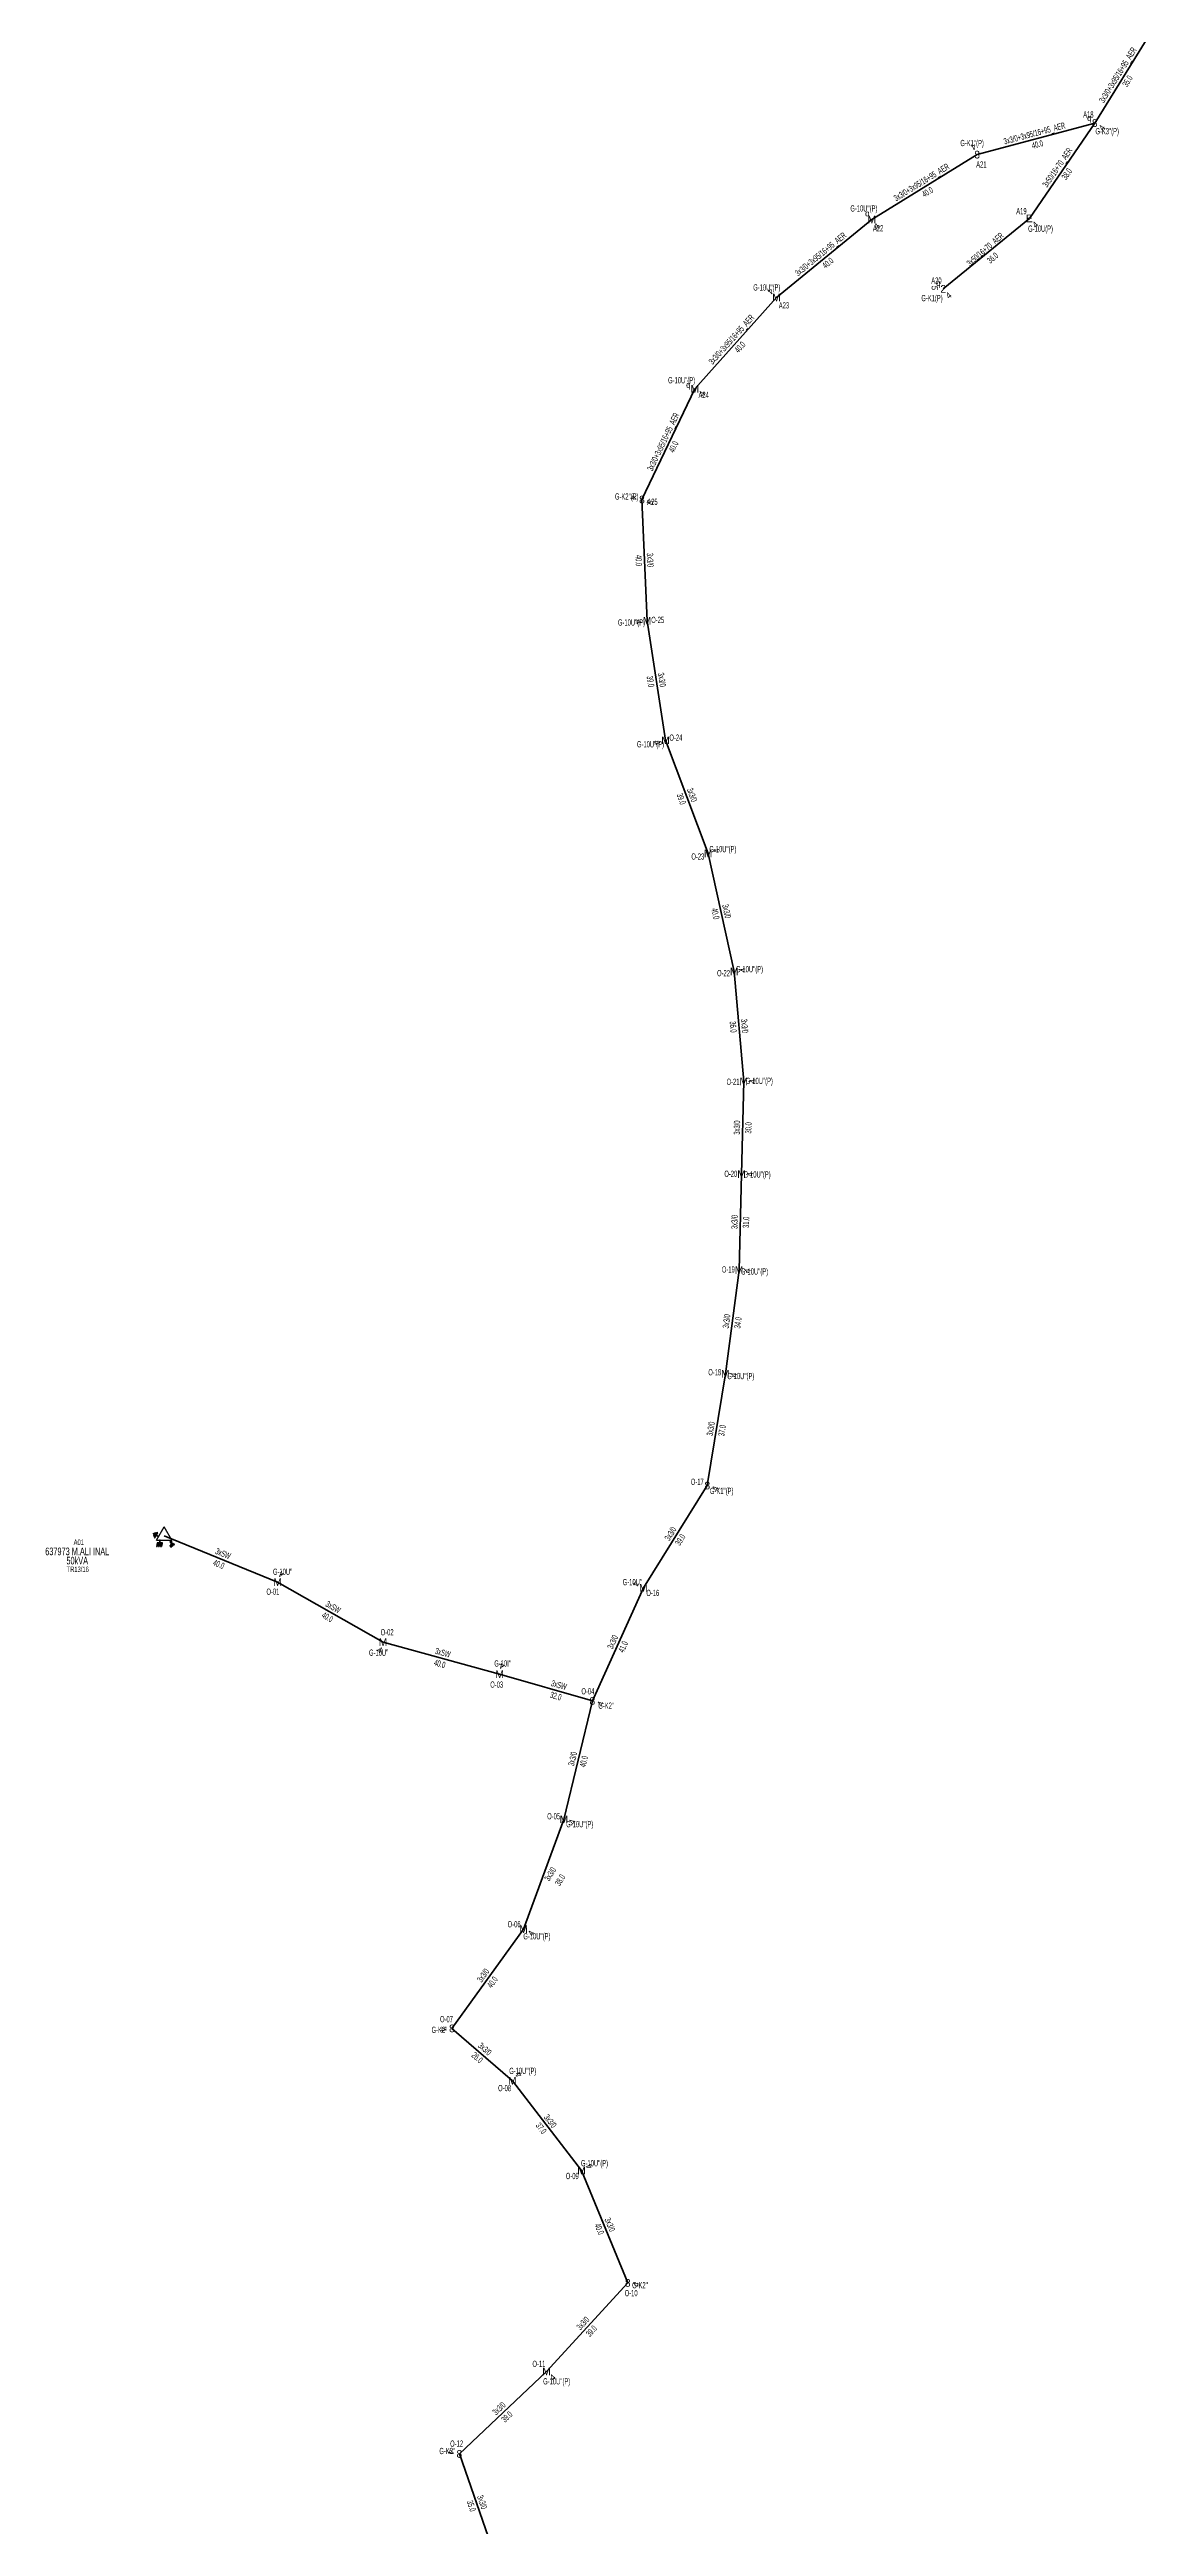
# Model space of a CAD drawing. Header units: millimetres. Extents: x 367507 to 373457, y 4068694 to 4074327.
# Drawn here: x 370738 to 371097, y 4072620 to 4073430 of the extents above; entities that cross this region are included whole.
import ezdxf
from ezdxf.enums import TextEntityAlignment as Align

# ---------------------------------------------------------------- set-up
doc = ezdxf.new("R2010")
doc.units = ezdxf.units.MM
for name, color, linetype, lineweight in [('DIREK_AG_YENI', 108, 'Continuous', 25), ('DIREK_OG_YENI', 10, 'Continuous', 25), ('HAT_AG_HAVAI_YENI', 3, 'Continuous', 50), ('HAT_OG_HAVAI_YENI', 1, 'Continuous', 70), ('TRAFO_MEVCUT', 5, 'Continuous', 30), ('TRAFO_TADILAT_BYSK', 5, 'Continuous', 30)]:
    doc.layers.add(name, color=color, linetype=linetype, lineweight=lineweight)
doc.styles.add('Direk', font='B_CAD')
doc.styles.get("Standard").update_dxf_attribs({"font": 'Arial'})

# ---------------------------------------------------------------- blocks, each defined once
blk = doc.blocks.new('MEV_DIREK')
h = blk.add_hatch(color=32)
h.paths.add_polyline_path([(-2.14, 0.97), (-2.35, 1.09), (-3.31, -0.55), (-3.09, -0.67), (-2.67, 0.06), (-1.89, -0.39), (-1.79, -0.22), (-2.56, 0.23)])
h.paths.add_polyline_path([(-3.46, -0.17), (-3.33, -0.25), (-2.61, 0.99), (-2.74, 1.06)])
h.paths.add_polyline_path([(-3.54, 0.29), (-3.41, 0.22), (-3.05, 0.82), (-3.18, 0.9)])
h.paths.add_polyline_path([(-3.58, 0.81), (-3.66, 0.68), (-3.53, 0.61), (-3.45, 0.74)])
h.paths.add_polyline_path([(-1.51, -2.34), (-2.26, -2.33), (-2.52, -3.47), (-2.42, -3.47), (-2.21, -2.53), (-1.91, -2.54), (-2.12, -3.47), (-2.02, -3.47), (-1.81, -2.54), (-1.51, -2.54), (-1.72, -3.47), (-1.62, -3.48), (-1.41, -2.54), (-1.11, -2.54), (-1.32, -3.48), (-1.22, -3.48), (-1.01, -2.54), (-0.71, -2.55), (-0.92, -3.48), (-0.82, -3.48), (-0.56, -2.35), (-1.31, -2.34), (-1.31, -1.44), (-1.51, -1.44)])
at = {"layer": 'TRAFO_MEVCUT'}
for points in [[(2.35, -1.57), (2.12, -1.92), (2.08, -1.44), (1.94, -1.44), (2.01, -2.32), (2.25, -1.96), (2.31, -2.67), (2.1, -2.67), (2.39, -2.87), (2.4, -2.86), (2.64, -2.49), (2.45, -2.63)], [(2.35, -1.57), (2.12, -1.92), (2.08, -1.44), (1.94, -1.44), (2.01, -2.32), (2.25, -1.96), (2.31, -2.67), (2.1, -2.67), (2.39, -2.87), (1.98, -3.19), (2.2, -3.79), (2.26, -3.74), (2.08, -3.26), (2.26, -3.13), (2.44, -3.6), (2.49, -3.56), (2.32, -3.08), (2.49, -2.94), (2.67, -3.42), (2.73, -3.38), (2.55, -2.9), (2.73, -2.76), (2.91, -3.24), (2.97, -3.2), (2.79, -2.72), (2.97, -2.58), (3.15, -3.06), (3.21, -3.01), (2.98, -2.42), (2.4, -2.86), (2.64, -2.49), (2.45, -2.63)], [(2.97, -2.58), (3.15, -3.06), (3.21, -3.01), (2.98, -2.42), (2.4, -2.86), (2.64, -2.49), (2.45, -2.63), (2.35, -1.57), (2.12, -1.92), (2.08, -1.44), (1.94, -1.44), (2.01, -2.32), (2.25, -1.96), (2.31, -2.67), (2.1, -2.67), (2.39, -2.87), (1.98, -3.19), (2.2, -3.79), (2.26, -3.74), (2.08, -3.26), (2.26, -3.13), (2.44, -3.6), (2.49, -3.56), (2.32, -3.08), (2.49, -2.94), (2.67, -3.42), (2.73, -3.38), (2.55, -2.9), (2.73, -2.76), (2.91, -3.24), (2.97, -3.2), (2.79, -2.72)]]:
    blk.add_hatch(color=32, dxfattribs=at).paths.add_polyline_path(points)
at = {"layer": 'TRAFO_MEVCUT', "linetype": 'Continuous'}
for p, q in [((-2.5, -1.44), (0, 2.89)), ((2.5, -1.44), (0, 2.89)), ((-2.5, -1.44), (2.5, -1.44))]:
    blk.add_line(p, q, dxfattribs=at)
at = {"layer": 'TRAFO_MEVCUT', "color": 32, "flags": 128}
blk.add_lwpolyline([(1.94, -1.44), (2.08, -1.44), (2.12, -1.92), (2.35, -1.57), (2.45, -2.63), (2.64, -2.49), (2.4, -2.86), (2.98, -2.42), (3.21, -3.01), (3.15, -3.06), (2.97, -2.58), (2.79, -2.72), (2.97, -3.2), (2.91, -3.24), (2.73, -2.76), (2.55, -2.9), (2.73, -3.38), (2.67, -3.42), (2.49, -2.94), (2.32, -3.08), (2.49, -3.56), (2.44, -3.6), (2.26, -3.13), (2.08, -3.26), (2.26, -3.74), (2.2, -3.79), (1.98, -3.19), (2.39, -2.87), (2.1, -2.67), (2.31, -2.67), (2.25, -1.96), (2.01, -2.32), (1.94, -1.44)], dxfattribs=at)
at = {"layer": 'TRAFO_TADILAT_BYSK', "color": 32, "flags": 128}
for points in [[(-3.53, 0.61), (-3.45, 0.74), (-3.58, 0.81), (-3.66, 0.68), (-3.53, 0.61)], [(-3.41, 0.22), (-3.05, 0.82), (-3.18, 0.9), (-3.54, 0.29), (-3.41, 0.22)], [(-3.33, -0.25), (-2.61, 0.99), (-2.74, 1.06), (-3.46, -0.17), (-3.33, -0.25)], [(-1.79, -0.22), (-2.56, 0.23), (-2.14, 0.97), (-2.35, 1.09), (-3.31, -0.55), (-3.09, -0.67), (-2.67, 0.06), (-1.89, -0.39), (-1.79, -0.22)], [(-1.31, -1.44), (-1.51, -1.44), (-1.51, -2.34), (-2.26, -2.33), (-2.52, -3.47), (-2.42, -3.47), (-2.21, -2.53), (-1.91, -2.54), (-2.12, -3.47), (-2.02, -3.47), (-1.81, -2.54), (-1.51, -2.54), (-1.72, -3.47), (-1.62, -3.48), (-1.41, -2.54), (-1.11, -2.54), (-1.32, -3.48), (-1.22, -3.48), (-1.01, -2.54), (-0.71, -2.55), (-0.92, -3.48), (-0.82, -3.48), (-0.56, -2.35), (-1.31, -2.34), (-1.31, -1.44)]]:
    blk.add_lwpolyline(points, dxfattribs=at)

msp = doc.modelspace()

# ---------------------------------------------------------------- linework, layer by layer
at = {"layer": 'HAT_AG_HAVAI_YENI'}
for p, q in [((371078.906, 4073405.916), (371057.535057, 4073374.776332)), ((371057.535057, 4073374.776332), (371029.416, 4073351.736))]:
    msp.add_line(p, q, dxfattribs=at)
at = {"layer": 'HAT_OG_HAVAI_YENI'}
for p, q in [((371078.906, 4073405.916), (371097.082, 4073435.337)), ((371040.482, 4073395.603), (371078.906, 4073405.916)), ((371006.094, 4073374.393), (371040.482, 4073395.603)), ((370974.976, 4073348.875), (371006.094, 4073374.393)), ((370948.27, 4073319.012), (370974.976, 4073348.875)), ((370931.025, 4073282.86), (370948.27, 4073319.012)), ((370932.682239, 4073243.197079), (370931.025, 4073282.86)), ((370938.705, 4073204.181), (370932.682239, 4073243.197079)), ((370952.616, 4073167.215), (370938.705, 4073204.181)), ((370961.124, 4073128.638), (370952.616, 4073167.215)), ((370964.261, 4073092.715), (370961.124, 4073128.638)), ((370964.261, 4073092.715), (370963.537747, 4073062.435069)), ((370962.722, 4073030.994), (370963.537747, 4073062.435069)), ((370958.259, 4072997.158), (370962.722, 4073030.994)), ((370952.37, 4072960.634), (370958.259, 4072997.158)), ((370931.479, 4072927.175), (370952.37, 4072960.634)), ((370812.033, 4072929.089), (370775, 4072944.22)), ((370846.458, 4072909.458), (370812.033, 4072929.089)), ((370914.829, 4072890.235), (370931.479, 4072927.175)), ((370884.538, 4072898.944), (370846.458, 4072909.458)), ((370914.829, 4072890.235), (370884.538, 4072898.944)), ((370905.531, 4072851.535), (370914.829, 4072890.235)), ((370892.368, 4072815.625), (370905.531, 4072851.535)), ((370868.958, 4072783.211), (370892.368, 4072815.625)), ((370888.703, 4072766.114), (370868.958, 4072783.211)), ((370911.294, 4072736.722), (370888.703, 4072766.114)), ((370926.374, 4072700.023), (370911.294, 4072736.722)), ((370899.859, 4072671.125), (370926.374, 4072700.023)), ((370871.39375, 4072644.131461), (370899.859, 4072671.125)), ((370882.784, 4072611.434), (370871.39375, 4072644.131461))]:
    msp.add_line(p, q, dxfattribs=at)

# ---------------------------------------------------------------- block references
at = {"layer": 'TRAFO_MEVCUT', "linetype": 'ByBlock'}
msp.add_blockref('MEV_DIREK', (370775, 4072944.22), dxfattribs=at)

# ---------------------------------------------------------------- texts
at = {"layer": 'DIREK_AG_YENI', "width": 0.53}
for s, p in [('A19', (371054.957288, 4073377.143844)), ('G-10U(P)', (371061.191773, 4073371.417878)), ('A20', (371027.197717, 4073354.443253)), ('G-K1(P)', (371025.748448, 4073348.730863))]:
    msp.add_text(s, height=2.05, dxfattribs=at).set_placement(p, align=Align.MIDDLE_CENTER)
at = {"layer": 'DIREK_AG_YENI', "style": 'Direk'}
for s, p in [('E', (371057.535057, 4073374.776332)), ('2', (371029.416, 4073351.736))]:
    msp.add_text(s, height=2.5, dxfattribs=at).set_placement(p, align=Align.MIDDLE_CENTER)
at = {"layer": 'DIREK_AG_YENI', "color": 32, "style": 'Direk'}
for s, rotation, p in [('4', 403.382622, (371059.458284, 4073372.74134)), ('5', 264.330676, (371026.629696, 4073352.012604)), ('4', 399.330676, (371031.190626, 4073349.570197))]:
    msp.add_text(s, height=2, rotation=rotation, dxfattribs=at).set_placement(p, align=Align.MIDDLE_CENTER)
at = {"layer": 'DIREK_AG_YENI', "color": 4, "style": 'Direk'}
msp.add_text('q', height=2, dxfattribs=at).set_placement((371027.831512, 4073353.669752), align=Align.MIDDLE_CENTER)
at = {"layer": 'DIREK_OG_YENI', "width": 0.53}
for s, p in [('A18', (371076.816352, 4073408.723734)), ("G-K3''(P)", (371082.966695, 4073403.270436)), ("G-K1''(P)", (371038.84273, 4073399.401151)), ('A21', (371041.868927, 4073392.389523)), ("G-10U''(P)", (371003.50389, 4073378.022942)), ('A22', (371008.126927, 4073371.543929)), ("G-10U''(P)", (370971.785535, 4073352.205047)), ('A23', (370977.397341, 4073346.347727)), ("G-10U''(P)", (370943.978603, 4073321.869006)), ('A24', (370951.183405, 4073317.072395)), ("G-K2''(P)", (370926.053386, 4073283.87642)), ('A25', (370934.45407, 4073282.158945)), ("G-10U''(P)", (370927.607044, 4073242.700888)), ('O-25', (370936.165631, 4073243.537642)), ("G-10U''(P)", (370933.815989, 4073202.898505)), ('O-24', (370942.090456, 4073205.06908)), ('O-23', (370949.260648, 4073166.219204)), ("G-10U''(P)", (370957.448286, 4073168.649119)), ('O-22', (370957.664401, 4073128.107742)), ("G-10U''(P)", (370966.153732, 4073129.408914)), ('O-21', (370960.762749, 4073092.604377)), ("G-10U''(P)", (370969.364665, 4073092.87639)), ('O-20', (370960.038833, 4073062.522245)), ("G-10U''(P)", (370968.642683, 4073062.307877)), ('O-19', (370959.23279, 4073031.268613)), ("G-10U''(P)", (370967.808336, 4073030.593687)), ('O-18', (370954.795984, 4072997.665463)), ("G-10U''(P)", (370963.295252, 4072996.419999)), ('O-17', (370949.093137, 4072961.863702)), ("G-K1''(P)", (370957.055508, 4072958.875679)), ("G-10U''", (370813.677556, 4072932.466961)), ('O-01', (370810.500948, 4072925.942126)), ("G-10U''", (370927.900811, 4072929.08727)), ('O-16', (370934.565836, 4072925.525321)), ("G-10U''", (370845.028509, 4072906.017872)), ('O-02', (370847.801035, 4072912.690067)), ("G-10I''", (370885.533794, 4072902.477709)), ('O-03', (370883.588678, 4072895.575204)), ('O-04', (370913.358231, 4072893.410979)), ("G-K2''", (370919.347931, 4072888.689045)), ('O-05', (370902.180739, 4072852.547793)), ("G-10U''(P)", (370910.703487, 4072849.971344)), ('O-06', (370889.277228, 4072817.267293)), ("G-10U''(P)", (370896.711968, 4072813.316817)), ('O-07', (370867.186902, 4072786.22981)), ("G-K2''", (370864.902133, 4072782.739083)), ("G-10U''(P)", (370892.099365, 4072769.31778)), ('O-08', (370886.156996, 4072763.712363)), ("G-10U''(P)", (370915.533516, 4072739.163993)), ('O-09', (370908.261149, 4072734.975055)), ('O-10', (370927.495069, 4072696.7074)), ("G-K2''", (370930.388873, 4072699.307868)), ('O-11', (370897.363858, 4072673.579438)), ("G-10U''(P)", (370903.170866, 4072667.867161)), ('O-12', (370870.493113, 4072647.513598)), ("G-K2''", (370867.438278, 4072645.092563))]:
    msp.add_text(s, height=2.05, dxfattribs=at).set_placement(p, align=Align.MIDDLE_CENTER)
at = {"layer": 'DIREK_OG_YENI', "color": 4, "style": 'Direk'}
for p in [(371077.138233, 4073407.683767), (371004.641909, 4073376.428051), (370946.188996, 4073320.397432)]:
    msp.add_text('q', height=2, dxfattribs=at).set_placement(p, align=Align.MIDDLE_CENTER)
at = {"layer": 'DIREK_OG_YENI', "style": 'Direk'}
for s, p in [('8', (371078.906, 4073405.916)), ('8', (371040.482, 4073395.603)), ('M', (371006.094, 4073374.393)), ('M', (370974.976, 4073348.875)), ('M', (370948.27, 4073319.012)), ('8', (370931.025, 4073282.86)), ('M', (370932.682239, 4073243.197079)), ('M', (370938.705, 4073204.181)), ('M', (370952.616, 4073167.215)), ('M', (370961.124, 4073128.638)), ('M', (370964.261, 4073092.715)), ('M', (370963.537747, 4073062.435069)), ('M', (370962.722, 4073030.994)), ('M', (370958.259, 4072997.158)), ('8', (370952.37, 4072960.634)), ('M', (370812.033, 4072929.089)), ('M', (370931.479, 4072927.175)), ('M', (370846.458, 4072909.458)), ('M', (370884.538, 4072898.944)), ('8', (370914.829, 4072890.235)), ('M', (370905.531, 4072851.535)), ('M', (370892.368, 4072815.625)), ('8', (370868.958, 4072783.211)), ('M', (370888.703, 4072766.114)), ('M', (370911.294, 4072736.722)), ('8', (370926.374, 4072700.023)), ('M', (370899.859, 4072671.125)), ('8', (370871.39375, 4072644.131461))]:
    msp.add_text(s, height=2.5, dxfattribs=at).set_placement(p, align=Align.MIDDLE_CENTER)
at = {"layer": 'DIREK_OG_YENI', "color": 32, "style": 'Direk'}
for s, rotation, p in [('4', 416.915548, (371081.252027, 4073404.387551)), ('4', 203.344877, (371039.372459, 4073398.173782)), ('4', 395.509389, (371007.720342, 4073372.113743)), ('4', 223.773682, (370973.038928, 4073350.896819)), ('4', 416.346232, (370950.600724, 4073317.460316)), ('4', 258.44541, (370928.281744, 4073283.420844)), ('5', 71.471815, (370933.679869, 4073281.970241)), ('4', 275.583933, (370929.895526, 4073242.924628)), ('4', 284.698762, (370935.996635, 4073203.470536)), ('4', 106.529756, (370955.300282, 4073168.011637)), ('4', 98.713991, (370963.891679, 4073129.062206)), ('4', 91.811225, (370967.059601, 4073092.803498)), ('4', 448.572749, (370966.336878, 4073062.365327)), ('4', 445.499894, (370965.513368, 4073030.774309)), ('4', 441.663335, (370961.029413, 4072996.75203)), ('4', 429.430496, (370954.991491, 4072959.650239)), ('4', 154.040925, (370813.258641, 4072931.606499)), ('4', 241.878884, (370929.009531, 4072928.494743)), ('4', 337.435442, (370845.383572, 4072906.872346)), ('4', 164.262241, (370885.297458, 4072901.639037)), ('4', 431.113853, (370917.478258, 4072889.328672)), ('4', 433.179796, (370908.211209, 4072850.724766)), ('4', 422.015899, (370894.840618, 4072814.311166)), ('4', 276.636756, (370866.176763, 4072782.887392)), ('4', 133.328647, (370890.739803, 4072768.03531)), ('4', 119.942264, (370913.720281, 4072738.119556)), ('4', 439.90036, (370929.130612, 4072699.53199)), ('4', 405.471174, (370901.855114, 4072669.16145)), ('4', 256.342909, (370868.672917, 4072644.79257))]:
    msp.add_text(s, height=2, rotation=rotation, dxfattribs=at).set_placement(p, align=Align.MIDDLE_CENTER)
at = {"layer": 'HAT_AG_HAVAI_YENI', "lineweight": 30, "width": 0.53}
for rotation, p in [(415.538454, (371067.519698, 4073390.827141, 185528.767528)), (401.09999, (371043.762468, 4073363.889716))]:
    msp.add_text('3x50/16+70_AER', height=2.05, rotation=rotation, dxfattribs=at).set_placement(p, align=Align.CENTER)
for s, rotation, p in [('38.0', 415.538454, (371068.921359, 4073389.865191, 185528.767528)), ('36.0', 401.09999, (371044.880006, 4073362.608658))]:
    msp.add_text(s, height=2.05, rotation=rotation, dxfattribs=at).set_placement(p, align=Align.TOP_CENTER)
at = {"layer": 'HAT_OG_HAVAI_YENI', "lineweight": 30, "width": 0.53}
for s, rotation, p in [('3x3/0+3x95/16+95_AER', 58.292642, (371087.270868, 4073421.073244, 185548.541)), ('3x3/0+3x95/16+95_AER', 15.024094, (371059.473659, 4073401.580444, 185539.453)), ('3x3/0+3x95/16+95_AER', 31.66566, (371022.841783, 4073385.721457, 185520.241)), ('3x3/0+3x95/16+95_AER', 39.353118, (370989.996017, 4073362.291265, 185503.047)), ('3x3/0+3x95/16+95_AER', 48.194247, (370960.989402, 4073334.510116, 185487.488)), ('3x3/0+3x95/16+95_AER', 64.498218, (370938.880314, 4073301.301958, 185474.135)), ('3x3/0', 272.392602, (370932.702878, 4073263.064024, 185465.5125)), ('3x3/0', 278.775264, (370936.53367, 4073223.818715, 185466.341119)), ('3x3/0', 290.622261, (370946.456034, 4073185.997375, 185469.3525)), ('3x3/0', 282.43725, (370957.700053, 4073148.109565, 185476.308)), ('3x3/0', 274.990732, (370963.539277, 4073110.750445, 185480.562)), ('3x3/0', 448.631719, (370963.049616, 4073077.595331, 185481.768874)), ('3x3/0', 88.513779, (370962.280159, 4073046.73658, 185481.768874)), ('3x3/0', 82.486009, (370959.647799, 4073014.187153, 185481.361)), ('3x3/0', 80.840662, (370954.475338, 4072979.031304, 185479.1295)), ('3xSW', 337.775982, (370793.837995, 4072937.441355, 185387.5)), ('3x3/0', 58.02033, (370941.203499, 4072944.354676, 185476.185)), ('3xSW', 330.305869, (370829.666564, 4072920.01188, 185406.0165)), ('3xSW', 344.565014, (370865.724223, 4072905.020343, 185423.229)), ('3x3/0', 65.737438, (370922.379079, 4072909.054281, 185465.7395)), ('3xSW', 344.305442, (370903.64409, 4072894.458135)), ('3x3/0', 76.490269, (370909.353519, 4072871.083569, 185457.4145)), ('3x3/0', 58.846156, (370901.94133, 4072833.104033)), ('3x3/0', 54.162476, (370879.973922, 4072799.915665, 185446.184)), ('3x3/0', 318.53267, (370879.053228, 4072775.716308)), ('3x3/0', 307.90784, (370900.267449, 4072752.265214)), ('3x3/0', 292.338269, (370919.620213, 4072718.695563, 185455.647)), ('3x3/0', 47.46245, (370912.490191, 4072686.148662, 185463.187)), ('3x3/0', 43.479898, (370885.04149, 4072658.245004, 185449.9295)), ('3x3/0', 289.205921, (370877.891566, 4072628.06235, 185435.696875))]:
    msp.add_text(s, height=2.05, rotation=rotation, dxfattribs=at).set_placement(p, align=Align.CENTER)
for s, rotation, p in [('35.0', 58.292642, (371088.717132, 4073420.179756, 185548.541)), ('40.0', 15.024094, (371059.914341, 4073399.938556, 185539.453)), ('40.0', 31.66566, (371023.734217, 4073384.274543, 185520.241)), ('40.0', 39.353118, (370991.073983, 4073360.976735, 185503.047)), ('40.0', 48.194247, (370962.256598, 4073333.376884, 185487.488)), ('40.0', 64.498218, (370940.414686, 4073300.570042, 185474.135)), ('40.0', 272.392602, (370931.00436, 4073262.993055, 185465.5125)), ('39.0', 278.775264, (370934.853569, 4073223.559364, 185466.341119)), ('39.0', 290.622261, (370944.864966, 4073185.398625, 185469.3525)), ('40.0', 282.43725, (370956.039947, 4073147.743435, 185476.308)), ('36.0', 274.990732, (370961.845723, 4073110.602555, 185480.562)), ('30.0', 448.631719, (370964.749131, 4073077.554737, 185481.768874)), ('31.0', 88.513779, (370963.979588, 4073046.692488, 185481.768874)), ('34.0', 82.486009, (370961.333201, 4073013.964847, 185481.361)), ('37.0', 80.840662, (370956.153662, 4072978.760696, 185479.1295)), ('39.0', 58.02033, (370942.645501, 4072943.454324, 185476.185)), ('40.0', 337.775982, (370793.195005, 4072935.867645, 185387.5)), ('40.0', 330.305869, (370828.824436, 4072918.53512, 185406.0165)), ('41.0', 65.737438, (370923.928921, 4072908.355719, 185465.7395)), ('40.0', 344.565014, (370865.271777, 4072903.381657, 185423.229)), ('32.0', 344.305442, (370903.184225, 4072892.821516)), ('40.0', 76.490269, (370911.006481, 4072870.686431, 185457.4145)), ('38.0', 58.846156, (370903.396158, 4072832.224559)), ('40.0', 54.162476, (370881.352078, 4072798.920335, 185446.184)), ('26.0', 318.53267, (370877.9275, 4072774.442442)), ('37.0', 307.90784, (370898.926149, 4072751.220745)), ('40.0', 292.338269, (370918.047787, 4072718.049437, 185455.647)), ('39.0', 47.46245, (370913.742809, 4072684.999338, 185463.187)), ('39.0', 43.479898, (370886.21126, 4072657.011457, 185449.9295)), ('35.0', 289.205921, (370876.286184, 4072627.503111, 185435.696875))]:
    msp.add_text(s, height=2.05, rotation=rotation, dxfattribs=at).set_placement(p, align=Align.TOP_CENTER)
at = {"layer": 'TRAFO_MEVCUT', "linetype": 'ByBlock', "width": 0.6}
for s, height, p in [('637973 M.ALI INAL', 2.5, (370746.594665, 4072937.852034)), ('A01', 1.8, (370747.102911, 4072941.201069)), ('50kVA', 2.5, (370746.594665, 4072934.852034))]:
    msp.add_text(s, height=height, dxfattribs=at).set_placement(p, align=Align.CENTER)
msp.add_text('TR13/16', height=1.8, dxfattribs=at).set_placement((370746.757693, 4072934.158617), align=Align.TOP_CENTER)

doc.saveas('drawing.dxf')
